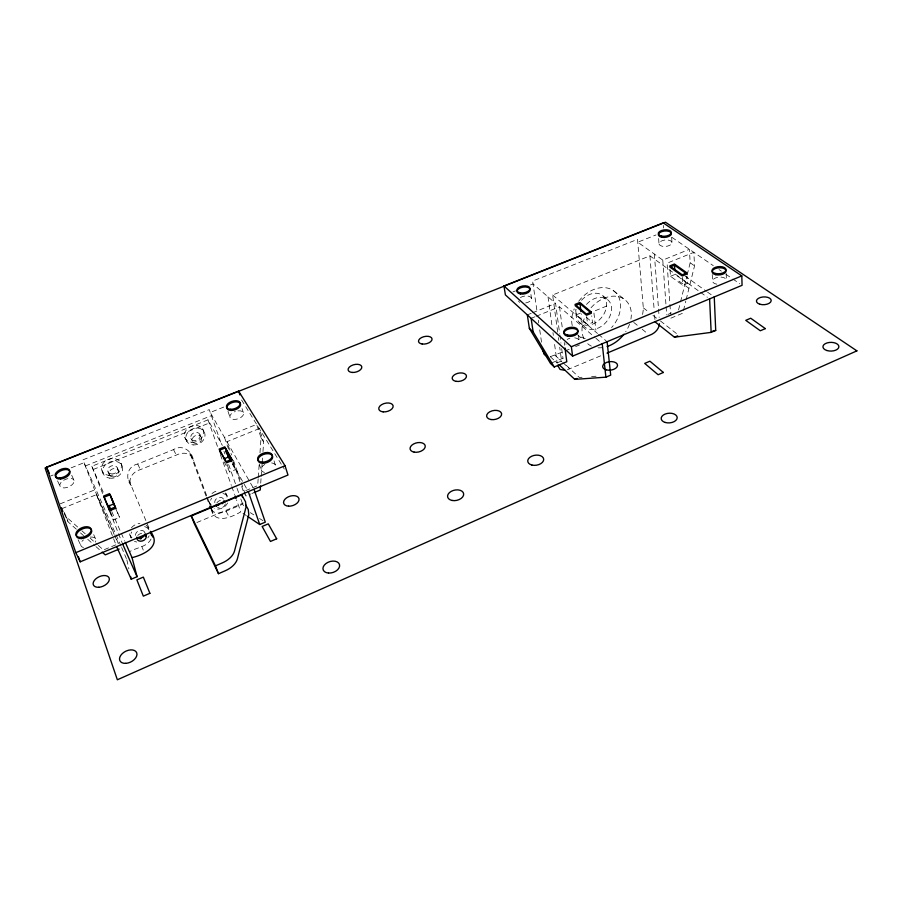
<?xml version="1.0" encoding="UTF-8"?>
<svg xmlns="http://www.w3.org/2000/svg" width="902" height="902" viewBox="0 0 902 902"><rect width="100%" height="100%" fill="white"/><g stroke="black" fill="none" stroke-linecap="round" stroke-linejoin="round"><path stroke-width="0.68" stroke-dasharray="4.51 3.38" d="M258.164 478.782L257.69 485.626L251.207 488.32M258.265 477.406L259.122 465.094M259.979 452.781L261.028 437.729L256.653 424.38L224.463 437.391L210.245 412.451L224.598 406.734M260.712 483.168L261.106 477.677M261.208 476.301L262.087 463.955M262.178 462.579L262.572 457.088M262.967 451.598L263.643 441.991L259.269 428.597L226.932 441.721L231.555 454.958M678.552 309.972L680.209 303.23M680.536 301.888L686.85 276.271M687.177 274.918L690.165 262.786L689.399 249.313L662.767 260.092L637.77 242.198L656.013 234.937M683.468 310.48L685.813 301.009M686.151 299.656L694.551 265.842L693.818 252.334L667.085 263.181L669.836 303.049M642.619 314.482L643.397 308.89L637.522 239.357L532.62 281.063L537.13 311.968M151.04 539.013C147.173 547.063 136.337 547.503 129.629 551.641M567.347 369.764L601.882 355.309M211.282 509.438C214.462 524.784 232.524 516.925 240.778 511.829L236.527 499.9M244.059 492.684L245.908 496.021L250.688 494.014M251.872 493.518L254.263 492.526M670.885 318.169L682.791 313.186M196.861 522.529L243.145 503.113M211.339 509.461C214.529 514.49 221.486 513.486 226.064 511.152L242.672 504.173L245.716 509.743M249.91 488.861L243.439 491.567L240.654 483.641M551.731 362.897L562.983 358.207L564.889 359.966M667.875 314.426L671.426 312.949M557.143 362.852L561.585 360.992L559.725 347.236M550.434 356.64L563.998 351.43M565.283 350.889L569.162 349.277M575.623 346.593L579.49 344.981M192.6 458.317C189.792 451.992 181.539 452.33 176.285 455.104L140.306 469.649C133.451 471.329 127.182 478.815 131.331 485.783C124.769 478.15 127.407 466.063 137.758 464L173.522 449.591C182.305 444.066 192.137 450.842 193.502 460.505L207.043 496.63M110.055 511.919L113.562 519.879L119.549 517.421L116.55 510.002M224.057 461.666L229.762 471.994L235.467 469.638L232.716 461.779M575.623 309.555L576.277 314.821L587.597 324.517L592.479 322.51L591.723 315.88M670.039 269.721L670.49 276.294L682.837 285.269L687.516 283.341L687.132 276.711M576.277 314.821L581.102 312.836M670.49 276.294L675.113 274.4L687.516 283.341M606.753 306.015L593.741 311.348L595.872 330.155M60.22 503.835L94.62 489.921L114.554 534.728M527.32 314.888L531.177 313.321M532.462 312.802L555.609 303.433L559.668 333.56M61.877 508.66L96.446 494.646L114.148 534.412M531.109 318.338L534.976 316.76M536.273 316.241L559.511 306.815L594.925 337.438M557.673 332.116L552.644 294.999L649.936 255.852L699.467 291.572M85.453 465.917L211.384 415.675M102.614 493.507L91.824 466.266L207.99 419.847L222.343 445.385M93.233 469.48L209.14 423.083M50.625 476.008L53.195 474.982M71.179 467.822L84.033 462.703L94.62 489.921M512.934 291.91L515.448 290.906M530.523 284.908L533.037 283.904L555.609 303.433M582.038 377.262L579.309 377.464L564.539 363.731M591.588 376.551L597.045 376.145M250.328 512.663L253.778 514.85M259.539 518.492L262.989 520.679M243.01 513.317L246.347 515.561M671.889 237.327L713.302 265.65M719.052 269.585L721.352 271.164M725.963 274.309L731.714 278.244M732.864 279.022L739.764 283.747M690.165 262.786L694.551 265.842M685.046 276.035L706.39 291.312M707.518 292.113L714.26 296.938M700.595 292.383L707.348 297.254M679.059 281.165L688.857 288.268M660.456 320.977L677.718 334.518M643.318 307.808L648.673 312.013M652.969 315.384L657.254 318.744M613.574 290.771L624.364 299.306M603.145 296.036L608.185 300.107M633.745 322.42L637.973 325.836M642.19 329.264L647.478 333.537M586.277 317.233L592.479 322.51M552.644 294.999L597.496 333.458M598.567 334.371L606.043 340.787M579.58 322.589L584.462 326.806M595.974 338.34L602.22 343.741M577.46 334.676L582.591 339.197M64.177 512.257L66.444 517.06L80.83 529.869M81.856 530.782L85.972 534.446M90.087 538.099L97.281 544.504M98.307 545.417L103.448 549.995L118.534 543.692L115.118 536.013M64.155 513.486L68.124 521.92L76.377 529.237M80.504 532.902L83.604 535.653M87.731 539.317L94.947 545.721M95.984 546.635L101.148 551.212M554.955 355.185L561.811 361.567M562.792 362.48L569.647 368.85M550.367 356.764L557.177 363.145L554.29 342.23M241.567 399.981L284.299 469.074M261.028 437.729L263.643 441.991M226.932 441.721L249.843 481.916M250.53 483.134L254.003 489.222M232.592 463.628L246.945 489.166M232.254 463.921L235.467 469.638M202.443 428.743L203.875 431.348M199.996 434.696A4.893 4.003 -25.3 0 1 194.37 440.683A4.893 4.003 -25.3 0 1 191.991 434.166A4.893 4.003 -25.3 0 1 199.996 434.696L201.507 437.481A4.916 4.003 -25.4 0 1 195.858 443.48A4.916 4.003 -25.4 0 1 193.479 436.951A4.916 4.003 -25.4 0 1 201.507 437.481M225.895 493.563L227.349 496.258M190.92 438.349L192.397 441.146M226.064 511.152L229.018 516.778M184.876 437.583L187.03 441.698M189.747 452.815L193.502 460.505M209.095 502.211L210.493 504.951A9.527 7.453 -26.5 0 1 211.643 498.22M211.113 508.728L213.695 514.163M173.522 449.591L176.285 455.104M78.124 539.734L80.808 545.439M57.57 480.901L59.938 485.975M93.684 534.672L95.781 539.238M71.709 475.253L74.02 480.326A7.588 4.07 -22.7 0 1 64.685 487.903A7.588 4.07 -22.7 0 1 62.238 481.273A7.588 4.07 -22.7 0 1 74.02 480.326M137.758 464L140.306 469.649M114.723 535.698L118.151 543.399M121.082 546.161L82.781 459.896L209.241 409.621L221.655 444.731M121.646 547.435L126.37 558.62M91.824 466.266L103.922 493.755M111.792 511.648L120.778 532.09M121.342 533.364L124.713 541.031M116.065 509.45L119.549 517.421M120.981 463.222L122.176 465.973M148.097 527.625L148.909 529.519M117.384 467.901L118.624 470.844M144.737 532.383L146.034 535.416M128.851 480.044L149.867 530.049M141.783 546.544L143.271 550.107M107.992 471.678L109.21 474.632M130.012 535.157L131.185 538.043A9.821 7.588 -21.9 0 1 131.703 531.977M102.027 470.821L103.166 473.618M110.619 512.437L113.562 519.879M109.807 511.659L122.142 542.801M96.446 494.646L116.651 546.601M190.649 454.991L206.096 496.179M206.581 497.464L209.478 505.176M207.528 497.927L210.425 505.661M210.91 506.958L212.838 512.122M207.99 419.847L218.115 448.249M220.471 454.867L231.329 485.332M231.803 486.663L234.633 494.612M226.977 464.135L229.762 471.994M223.989 451.338L224.925 453.977M228.657 464.553L236.606 487.001M237.068 488.32L238.94 493.608M240.8 498.896L242.672 504.173M233.415 460.257L245.908 496.021M224.463 437.391L228.623 449.286M233.257 462.5L240.191 482.322M66.444 517.06L68.124 521.92M227.98 411.335L230.168 417.716M259.201 463.989L261.411 470.573M242.04 408.617L243.315 412.451M274.028 460.854L275.313 464.812M126.844 559.826L128.885 568.869M530.928 294.514L531.503 298.37M538.325 320.233L538.731 322.984M539.734 329.884L541.538 342.286M548.021 296.859L552.193 327.11M552.96 332.601L553.343 335.352M559.849 334.924L560.954 343.143M561.687 348.623L562.983 358.207M558.428 337.619L558.8 340.37M559.511 306.815L562.611 330.155M564.246 342.512L564.607 345.252M578.475 335.194L579.129 340.539M586.661 316.568L587.597 324.517M649.936 255.852L654.142 309.521M654.57 315.035L655.01 320.537M654.356 254.071L658.437 307.751M658.539 309.127L659.159 317.38M658.629 238.534L659.001 243.664M662.767 260.092L666.003 305.327M666.093 306.703L666.691 314.922M669.938 304.425L670.603 314.043M663.387 225.444L663.568 227.992M671.663 237.542L672.001 242.694A6.528 3.236 -5.9 0 1 662.248 246.257A6.528 3.236 -5.9 0 1 662.26 240.631A6.528 3.236 -5.9 0 1 672.001 242.694M682.352 277.32L682.837 285.269M712.242 274.501L712.535 281.165M726.178 273.531L726.414 280.218M225.286 503.88A4.724 3.687 -26.6 0 1 222.275 507.533A4.724 3.687 -26.6 0 1 217.619 507.431M216.818 502.989A4.724 3.687 -26.6 0 1 222.219 500.272M137.769 535.506A4.871 3.755 -22 0 1 141.975 533.375M227.642 502.955A9.527 7.453 -26.5 0 1 214.214 508.57M222.941 493.529A9.527 7.453 -26.5 0 1 227.744 496.912M225.421 492.966A9.494 7.453 -26.5 0 1 226.898 497.994M211.463 505.143A9.494 7.453 -26.5 0 1 208.779 499.133M211.993 493.552A9.494 7.453 -26.5 0 1 218.983 490.654M214.834 502.718A4.702 3.687 -26.5 0 1 218.228 497.712A4.702 3.687 -26.5 0 1 223.617 499.471M149.101 535.811A9.821 7.588 -21.9 0 1 147.827 537.84M136.754 542.012A9.821 7.588 -21.9 0 1 134.499 541.313M144.579 526.621A9.821 7.588 -21.9 0 1 148.965 529.767M146.18 525.167A9.798 7.577 -21.8 0 1 148.514 530.703M131.951 537.615A9.798 7.577 -21.8 0 1 129.55 532.079M131.455 527.76A9.798 7.577 -21.8 0 1 139.923 523.464M135.582 535.371A4.848 3.743 -21.9 0 1 139.731 530.489A4.848 3.743 -21.9 0 1 144.951 533.127M90.335 537.051A8.107 4.645 -23.8 0 1 95.443 542.125M83.469 547.525A8.107 4.645 -23.8 0 1 83.48 539.881M237.936 410.85A7.126 3.912 -17.8 0 1 242.559 416.025A7.126 3.912 -17.8 0 1 231.092 418.641A7.126 3.912 -17.8 0 1 235.298 411.459M271.626 462.929A7.577 4.454 -17.9 0 1 275.245 467.89M264.421 472.389A7.577 4.454 -17.9 0 1 264.827 464.417M578.689 301.279A28.447 21.084 -49.6 0 1 614.194 291.233A28.447 21.084 -49.6 0 1 611.59 327.573M585.308 338.475A28.447 21.084 -49.6 0 1 579.174 335.995M572.24 325.588A28.447 21.084 -49.6 0 1 574.258 308.856M591.047 307.717A28.808 21.152 -49.5 0 1 619.279 296.871A28.808 21.152 -49.5 0 1 630.904 319.082M629.54 324.156A28.808 21.152 -49.5 0 1 625.706 331.778M602.547 347.62A28.808 21.152 -49.5 0 1 597.879 347.8M591.351 346.109A28.808 21.152 -49.5 0 1 587.721 343.707M583.887 338.588A28.808 21.152 -49.5 0 1 584.631 317.696M716.842 284.186A6.957 3.597 -4.3 0 1 714.959 278.211A6.957 3.597 -4.3 0 1 726.234 279.496M520.42 297.525A6.641 3.495 -9.2 0 1 530.928 297.356A6.641 3.495 -9.2 0 1 525.697 302.959M519.8 302.328A6.641 3.495 -9.2 0 1 518.526 301.009M574.721 337.844A7.069 3.924 -7.9 0 1 579.118 341.734M566.073 344.282A7.069 3.924 -7.9 0 1 565.791 343.989M567.189 339.468A7.069 3.924 -7.9 0 1 569.895 338.25M586.48 304.425A17.86 13.237 -49.6 0 1 610.53 303.467A17.86 13.237 -49.6 0 1 597.079 328.497A17.86 13.237 -49.6 0 1 581.418 313.851M581.531 300.298A17.758 13.214 -49.7 0 1 605.49 299.385A17.758 13.214 -49.7 0 1 592.152 324.303A17.758 13.214 -49.7 0 1 576.502 309.679M112.446 476.876A5.074 4.07 -19.7 0 0 118.771 471.239A5.074 4.07 -19.7 0 0 110.54 470.077A5.074 4.07 -19.7 0 0 112.446 476.876M109.661 478.139A10.249 8.242 -19.6 0 0 122.458 466.774A10.249 8.242 -19.6 0 0 105.85 464.361A10.249 8.242 -19.6 0 0 109.661 478.139M108.511 475.343A10.215 8.231 -19.5 0 0 121.263 464.023A10.215 8.231 -19.5 0 0 104.7 461.598A10.215 8.231 -19.5 0 0 108.511 475.343M111.217 473.922A5.062 4.07 -19.6 0 0 117.519 468.296A5.062 4.07 -19.6 0 0 109.311 467.123A5.062 4.07 -19.6 0 0 111.217 473.922M193.22 444.923A9.911 8.095 -25.3 0 0 204.63 432.836A9.911 8.095 -25.3 0 0 188.439 431.708A9.911 8.095 -25.3 0 0 193.22 444.923M191.822 442.284A9.877 8.084 -25.2 0 0 203.198 430.22A9.877 8.084 -25.2 0 0 187.052 429.093A9.877 8.084 -25.2 0 0 191.822 442.284"/><path stroke-width="1.35" d="M260.52 485.907L260.227 490.023L254.263 492.526M659.452 323.739C659.046 329.241 654.593 333.526 649.587 335.251L607.035 353.133M191.303 515.944L215.465 565.858L222.287 562.916A18.412 11.41 -21.2 0 0 234.52 550.964L246.077 506.969L245.547 501.805L241.725 494.882L191.303 515.944L194.291 523.611L218.487 573.672L225.263 570.752A18.311 11.444 -21.4 0 0 237.406 558.789L248.805 514.704L248.264 509.517L245.705 504.883M116.651 546.601L131.23 579.208L137.081 576.705L132.03 557.639L125.277 542.316M247.464 516.305L259.731 524.513L265.301 522.145L254.003 489.222M559.105 364.69L574.777 379.381L605.907 377.171L610.699 375.131L607.102 341.7M655.111 321.913L674.459 337.201L711.159 332.376L715.714 330.436L714.26 296.938M574.777 379.381L577.043 378.423M674.459 337.201L677.706 335.826M132.03 557.639C143.474 554.877 161.875 546.353 150.792 532.067M119.165 549.059L105.275 554.877L102.174 552.125M527.32 314.888L529.35 328.339L550.479 363.427L554.245 366.979L566.794 361.736L564.968 348.003M80.188 561.833L287.986 475.027L285.021 465.725L238.613 391.085L46.498 467.191L75.824 552.667L80.188 561.833L78.361 556.557M572.578 356.132L742.064 285.314L741.805 275.899L663.207 222.895L503.947 285.979L505.402 294.909L572.578 356.132L571.361 346.729L503.947 285.979M75.824 552.667L285.021 465.725M571.361 346.729L741.805 275.899M108.15 506.236L114.047 503.835L110.1 494.781L104.17 497.194L110.123 511.197M223.91 458.904L228.409 457.066L230.98 461.644M109.029 509.607L115.061 507.138L109.593 493.62L103.651 496.032L109.548 510.78L115.569 508.311L110.1 494.781M219.536 450.267L225.207 447.956L232.254 460.471L226.515 462.827L219.536 450.267L220.934 454.168M579.997 303.636L575.138 305.62L586.503 315.249L591.419 313.231L579.997 303.636L580.944 311.528M674.516 265.188L669.859 267.082L682.262 275.989L686.974 274.061L674.516 265.188L674.865 270.453M712.986 330.797L715.714 330.436M565.058 370.35L560.074 369.437L557.549 365.276M547.266 356.515L544.143 354.351L542.587 349.469M529.35 328.339L533.127 331.835L554.245 366.979M225.759 451.462L231.228 461.193M211.113 508.728L209.963 506.473L210.809 508.502M46.498 467.191L49.452 473.482M122.661 544.098L137.081 576.705M108.973 505.255L111.228 510.374M152.945 537.209L150.409 531.334L151.604 535.608M114.554 505.064L116.042 508.773M215.465 565.858L218.487 573.672M235.106 495.931L236.053 498.58M225.207 447.956L228.409 457.066M241.725 494.882L242.627 497.442M248.309 491.601L259.731 524.513M61.539 507.702L62.903 511.659M238.613 391.085L239.876 394.896M130.643 576.626L131.23 579.208M531.109 318.338L533.127 331.835M602.22 343.741L605.907 377.171M709.603 298.878L711.159 332.376M216.604 506.326A4.724 3.687 -26.6 0 1 216.266 504.849M224.282 501.117A4.724 3.687 -26.6 0 1 224.993 501.997M145.38 534.458A4.871 3.755 -22 0 1 142.561 540.907A4.871 3.755 -22 0 1 136.89 537.265M211.699 506.901A9.527 7.453 -26.5 0 1 211.215 506.304M223.764 500.993A4.702 3.687 -26.5 0 1 222.174 503.733M218.735 505.165A4.702 3.687 -26.5 0 1 216.773 504.883M146.023 535.63A9.798 7.577 -21.8 0 1 145.369 536.262M141.095 538.674A9.798 7.577 -21.8 0 1 140.126 538.945M144.895 534.288A4.848 3.743 -21.9 0 1 141.513 537.772A4.848 3.743 -21.9 0 1 136.743 537.333M624.015 334.157A28.808 21.152 -49.5 0 1 607.136 346.537M856.9 350.867L117.35 679.781L45.1 468.003L665.484 222.219L856.9 350.867M149.89 593.324L143.328 596.143L136.879 579.862L143.339 577.111L149.89 593.324M276.677 538.787L270.465 541.459L262.132 526.475L268.266 523.859L276.677 538.787M663.365 372.47L658.11 374.736L644.704 363.405L649.902 361.195L663.365 372.47M765.336 328.621L760.318 330.775L745.751 320.334L750.712 318.226L765.336 328.621M231.837 459.298L226.098 461.644L219.118 449.095L224.79 446.794L231.837 459.298M591.284 312.036L586.368 314.054L574.991 304.436L579.851 302.463L591.284 312.036M686.907 272.866L682.194 274.794L669.78 265.898L674.437 264.004L686.907 272.866M826.886 350.517A7.971 4.363 -0.5 0 0 838.883 346.695A7.971 4.363 -0.5 0 0 826.976 342.952A7.971 4.363 -0.5 0 0 826.886 350.517M759.845 304.233A7.374 3.89 -2.9 0 0 771.187 300.716A7.374 3.89 -2.9 0 0 760.431 297.468A7.374 3.89 -2.9 0 0 759.845 304.233M665.18 422.452A8.039 4.848 -4.3 0 0 677.199 417.66A8.039 4.848 -4.3 0 0 665.157 414.052A8.039 4.848 -4.3 0 0 665.18 422.452M606.167 369.843A7.475 4.262 -6.6 0 0 617.543 365.468A7.475 4.262 -6.6 0 0 606.618 362.39A7.475 4.262 -6.6 0 0 606.167 369.843M715.748 273.509A7.002 3.574 -4.4 0 0 726.031 269.653A7.002 3.574 -4.4 0 0 715.376 267.319A7.002 3.574 -4.4 0 0 715.748 273.509M567.583 335.037A7.103 3.901 -7.9 0 0 577.9 330.38A7.103 3.901 -7.9 0 0 567.054 328.294A7.103 3.901 -7.9 0 0 567.583 335.037M520.206 292.823A6.675 3.473 -9.3 0 0 530.038 288.55A6.675 3.473 -9.3 0 0 520.048 286.768A6.675 3.473 -9.3 0 0 520.206 292.823M661.527 236.087A6.562 3.213 -6 0 0 671.336 232.513A6.562 3.213 -6 0 0 661.538 230.495A6.562 3.213 -6 0 0 661.527 236.087M230.63 409.294A7.16 3.89 -17.7 0 0 240.214 403.014A7.16 3.89 -17.7 0 0 229.164 402.698A7.16 3.89 -17.7 0 0 230.63 409.294M262.2 462.106A7.622 4.431 -17.8 0 0 272.246 455.138A7.622 4.431 -17.8 0 0 260.374 454.642A7.622 4.431 -17.8 0 0 262.2 462.106M81.135 537.378A8.163 4.623 -23.6 0 0 91.057 528.933A8.163 4.623 -23.6 0 0 78.361 529.869A8.163 4.623 -23.6 0 0 81.135 537.378M60.039 477.868A7.633 4.048 -22.5 0 0 69.454 470.303A7.633 4.048 -22.5 0 0 57.604 471.272A7.633 4.048 -22.5 0 0 60.039 477.868M288.539 506.169A8.005 4.905 -17.9 0 0 298.968 498.614A8.005 4.905 -17.9 0 0 286.396 497.949A8.005 4.905 -17.9 0 0 288.539 506.169M328.52 573.052A8.58 5.66 -18 0 0 339.49 564.562A8.58 5.66 -18 0 0 325.847 563.615A8.58 5.66 -18 0 0 328.52 573.052M125.795 663.353A9.291 5.931 -26.6 0 0 136.721 652.856A9.291 5.931 -26.6 0 0 122.221 653.668A9.291 5.931 -26.6 0 0 125.795 663.353M98.814 587.27A8.603 5.119 -24.7 0 0 109.142 578.024A8.603 5.119 -24.7 0 0 95.747 578.926A8.603 5.119 -24.7 0 0 98.814 587.27M491.004 419.543A7.599 4.533 -10.3 0 0 501.613 413.714A7.599 4.533 -10.3 0 0 489.752 411.797A7.599 4.533 -10.3 0 0 491.004 419.543M456.22 381.366A7.239 4.115 -11.3 0 0 466.458 375.942A7.239 4.115 -11.3 0 0 455.307 374.274A7.239 4.115 -11.3 0 0 456.22 381.366M414.176 452.139A7.723 4.679 -13.1 0 0 425.248 446.084A7.723 4.679 -13.1 0 0 413.556 443.987A7.723 4.679 -13.1 0 0 414.176 452.139M383.147 411.864A7.363 4.251 -13.7 0 0 393.114 405.753A7.363 4.251 -13.7 0 0 381.58 404.682A7.363 4.251 -13.7 0 0 383.147 411.864M531.876 465.037A8.039 5.04 -8.9 0 0 543.692 459.355A8.039 5.04 -8.9 0 0 531.571 456.277A8.039 5.04 -8.9 0 0 531.876 465.037M452.105 500.463A8.163 5.232 -12.1 0 0 463.662 493.868A8.163 5.232 -12.1 0 0 451.101 491.421A8.163 5.232 -12.1 0 0 452.105 500.463M422.181 344.012A6.889 3.732 -12 0 0 432.047 338.972A6.889 3.732 -12 0 0 421.572 337.551A6.889 3.732 -12 0 0 422.181 344.012M352.175 372.447A7.013 3.833 -14.2 0 0 361.781 366.787A7.013 3.833 -14.2 0 0 350.923 365.908A7.013 3.833 -14.2 0 0 352.175 372.447M81.687 538.562A8.152 4.623 -23.7 0 0 91.587 530.105A8.152 4.623 -23.7 0 0 78.914 531.03A8.152 4.623 -23.7 0 0 81.687 538.562M60.569 479.007A7.633 4.059 -22.5 0 0 69.973 471.442A7.633 4.059 -22.5 0 0 58.134 472.411A7.633 4.059 -22.5 0 0 60.569 479.007M231.025 410.455A7.16 3.89 -17.7 0 0 240.597 404.164A7.16 3.89 -17.7 0 0 229.559 403.848A7.16 3.89 -17.7 0 0 231.025 410.455M262.595 463.29A7.622 4.431 -17.8 0 0 272.63 456.322A7.622 4.431 -17.8 0 0 260.768 455.826A7.622 4.431 -17.8 0 0 262.595 463.29M715.793 274.715A7.002 3.585 -4.4 0 0 726.076 270.859A7.002 3.585 -4.4 0 0 715.421 268.514A7.002 3.585 -4.4 0 0 715.793 274.715M661.606 237.237A6.562 3.213 -6 0 0 671.404 233.674A6.562 3.213 -6 0 0 661.628 231.656A6.562 3.213 -6 0 0 661.606 237.237M520.375 293.973A6.675 3.473 -9.3 0 0 530.218 289.711A6.675 3.473 -9.3 0 0 520.228 287.93A6.675 3.473 -9.3 0 0 520.375 293.973M567.741 336.232A7.103 3.901 -7.9 0 0 578.047 331.586A7.103 3.901 -7.9 0 0 567.211 329.489A7.103 3.901 -7.9 0 0 567.741 336.232"/></g></svg>
